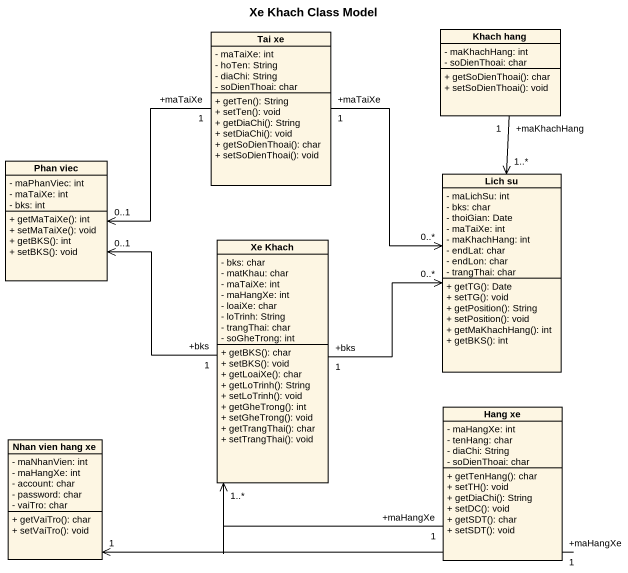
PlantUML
@startuml
title Xe Khach Class Model
hide circle
hide empty members
skinparam classAttributeIconSize 0
class "Tai xe" as Tai_xe {
  - maTaiXe: int
  - hoTen: String
  - diaChi: String
  - soDienThoai: char
  + getTen(): String
  + setTen(): void
  + getDiaChi(): String
  + setDiaChi(): void
  + getSoDienThoai(): char
  + setSoDienThoai(): void
}
class "Khach hang" as Khach_hang {
  - maKhachHang: int
  - soDienThoai: char
  + getSoDienThoai(): char
  + setSoDienThoai(): void
}
class "Phan viec" as Phan_viec {
  - maPhanViec: int
  - maTaiXe: int
  - bks: int
  + getMaTaiXe(): int
  + setMaTaiXe(): void
  + getBKS(): int
  + setBKS(): void
}
class "Lich su" as Lich_su {
  - maLichSu: int
  - bks: char
  - thoiGian: Date
  - maTaiXe: int
  - maKhachHang: int
  - endLat: char
  - endLon: char
  - trangThai: char
  + getTG(): Date
  + setTG(): void
  + getPosition(): String
  + setPosition(): void
  + getMaKhachHang(): int
  + getBKS(): int
}
class "Xe Khach" as Xe_Khach {
  - bks: char
  - matKhau: char
  - maTaiXe: int
  - maHangXe: int
  - loaiXe: char
  - loTrinh: String
  - trangThai: char
  - soGheTrong: int
  + getBKS(): char
  + setBKS(): void
  + getLoaiXe(): char
  + getLoTrinh(): String
  + setLoTrinh(): void
  + getGheTrong(): int
  + setGheTrong(): void
  + getTrangThai(): char
  + setTrangThai(): void
}
class "Hang xe" as Hang_xe {
  - maHangXe: int
  - tenHang: char
  - diaChi: String
  - soDienThoai: char
  + getTenHang(): char
  + setTH(): void
  + getDiaChi(): String
  + setDC(): void
  + getSDT(): char
  + setSDT(): void
}
class "Nhan vien hang xe" as Nhan_vien_hang_xe {
  - maNhanVien: int
  - maHangXe: int
  - account: char
  - password: char
  - vaiTro: char
  + getVaiTro(): char
  + setVaiTro(): void
}
Tai_xe "+maTaiXe\n1" -left-> "0..1" Phan_viec
Tai_xe "+maTaiXe\n1" --> "0..*" Lich_su
Khach_hang "+maKhachHang\n1" --> "1..*" Lich_su
Xe_Khach "+bks\n1" -up-> "0..1" Phan_viec
Xe_Khach "+bks\n1" -right-> "0..*" Lich_su
Hang_xe "+maHangXe\n1" -left-> "1..*" Xe_Khach
Hang_xe "+maHangXe\n1" -left-> "1" Nhan_vien_hang_xe
@enduml
